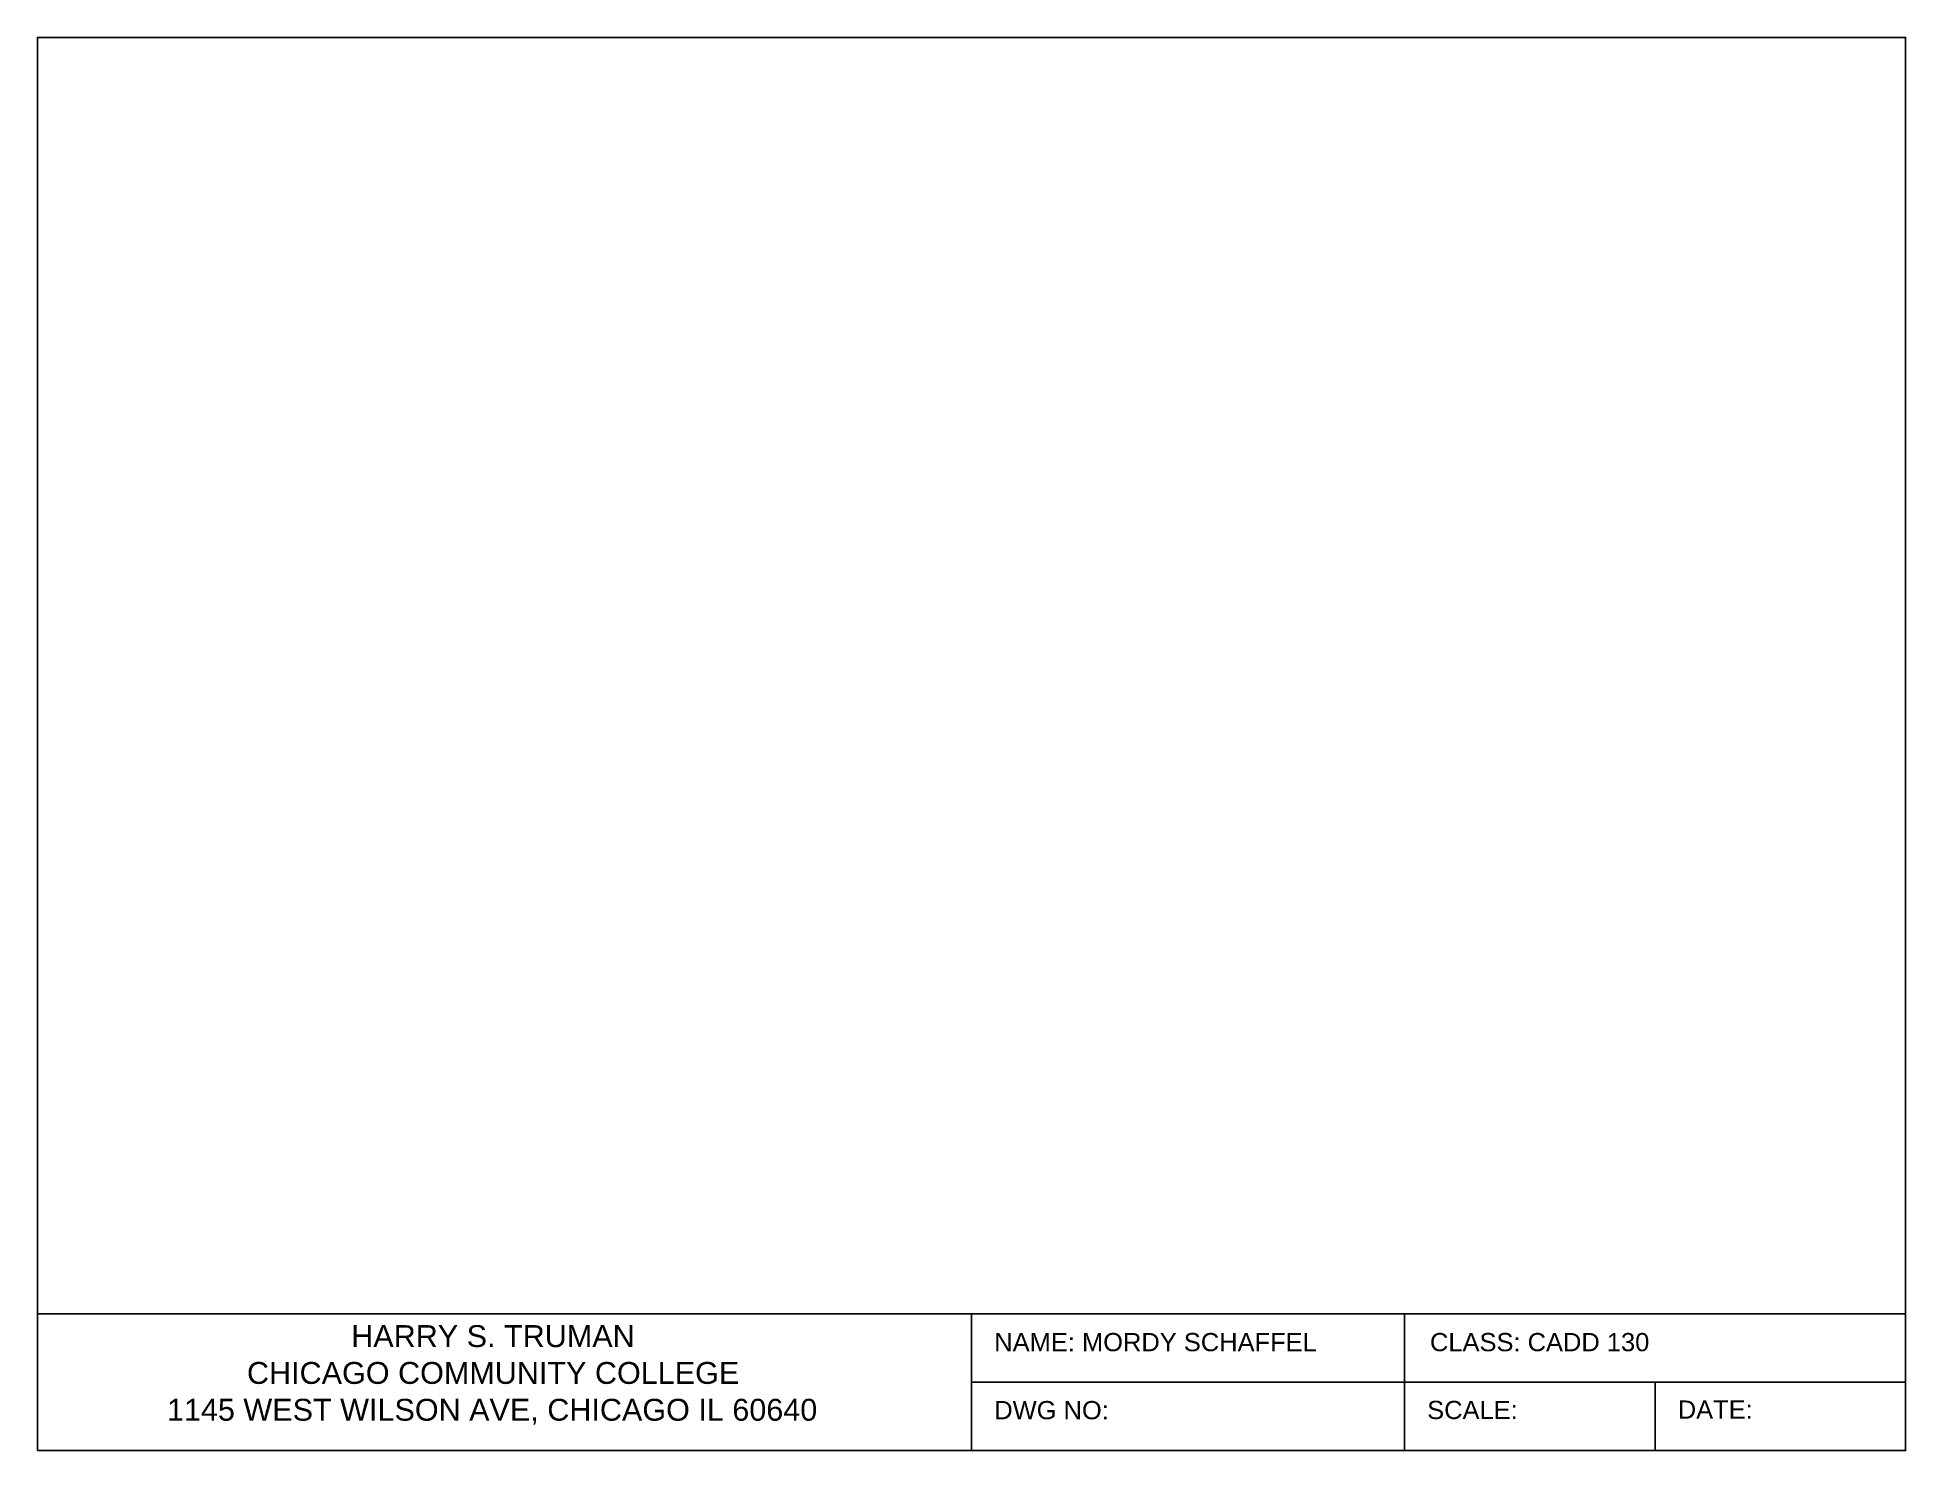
# Model space of a CAD drawing. Header units: inches. Extents: x 0 to 10.4, y 0 to 7.9.
import ezdxf

# ---------------------------------------------------------------- set-up
doc = ezdxf.new("R2010")
doc.units = ezdxf.units.IN
doc.header["$MEASUREMENT"] = 0
doc.styles.get("Standard").update_dxf_attribs({"font": 'arial.ttf'})

# ---------------------------------------------------------------- blocks, each defined once
blk = doc.blocks.new('inch border')
for p, q in [((0, 0.75), (10.25, 0.75)), ((5.125, 0), (5.125, 0.75)), ((7.5, 0), (7.5, 0.75)), ((10.25, 0.375), (5.125, 0.375)), ((8.875, 0), (8.875, 0.375))]:
    blk.add_line(p, q)
blk.add_lwpolyline([(0, 0), (10.25, 0), (10.25, 7.75), (0, 7.75)], close=True)
for s, height, p in [('HARRY S. TRUMAN', 0.12, (1.722, 0.568)), ('NAME: MORDY SCHAFFEL                CLASS: CADD 130', 0.1, (5.25, 0.545)), ('CHICAGO COMMUNITY COLLEGE', 0.12, (1.15, 0.366)), ('1145 WEST WILSON AVE, CHICAGO IL 60640', 0.12, (0.711, 0.164)), ('DWG NO:', 0.1, (5.25, 0.172)), ('SCALE:', 0.1, (7.625, 0.173)), ('DATE: ', 0.1, (9, 0.175))]:
    blk.add_text(s, height=height).set_placement(p)
blk = doc.blocks.new('template')
blk.add_blockref('inch border', (0, 0))
blk = doc.blocks.new('template border')
at = {"xscale": 1.018032, "yscale": 1.018032, "zscale": 1.018032}
blk.add_blockref('template', (0, 0), dxfattribs=at)

msp = doc.modelspace()

# ---------------------------------------------------------------- block references
msp.add_blockref('template border', (0, 0))

doc.saveas('drawing.dxf')
